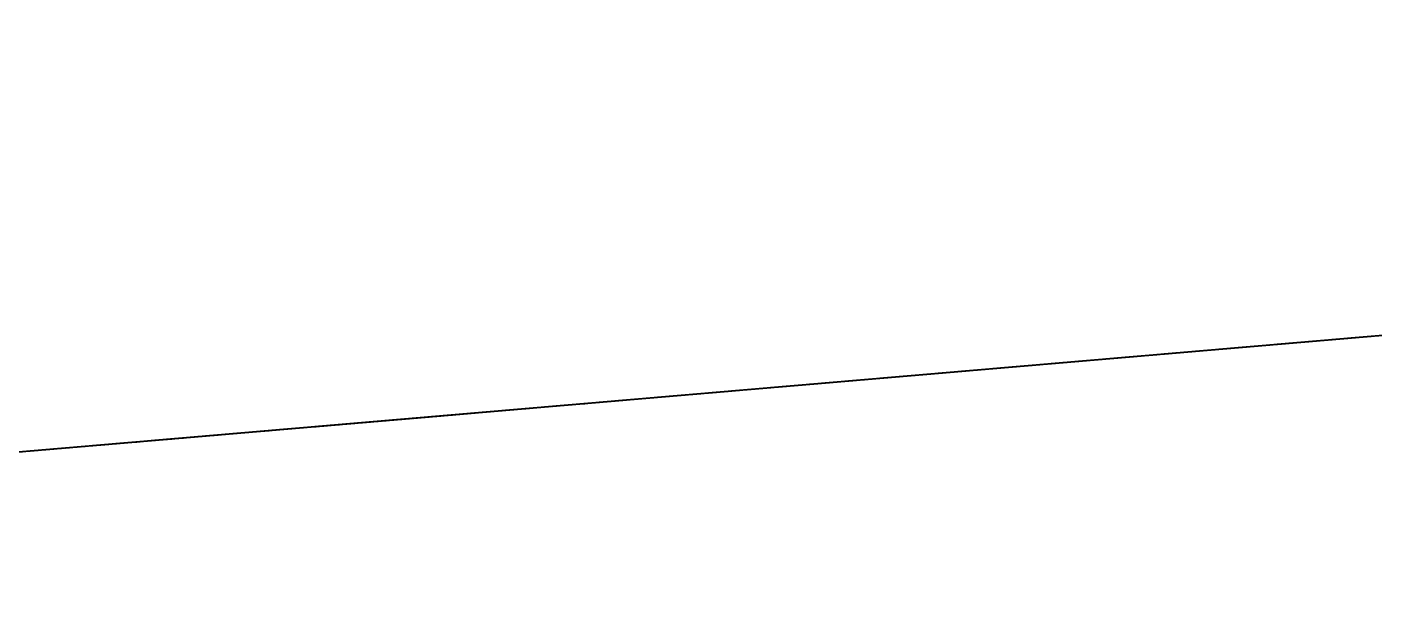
# Model space of a CAD drawing. Header units: millimetres. Extents: x 235072 to 246269, y 20126 to 21085.
# Drawn here: x 237184 to 238707, y 20126 to 20788 of the extents above; entities that cross this region are included whole.
import ezdxf

# ---------------------------------------------------------------- set-up
doc = ezdxf.new("R2010")
doc.units = ezdxf.units.MM
doc.header["$MEASUREMENT"] = 0
doc.linetypes.add('CENTER2', pattern=[1.125, 0.75, -0.125, 0.125, -0.125])
doc.linetypes.add('HIDDEN2', pattern=[0.1875, 0.125, -0.0625])
doc.layers.add('Section 2-0', color=7, linetype='Continuous', true_color=0xe7f0ff)
doc.layers.add('Section 2-UCD756', color=7, linetype='Continuous', true_color=0xe7f0ff)
for name, color, linetype in [('Section 2-150-SL-B4-249', 85, 'Continuous'), ('Section 2-300-CEN-D3-231', 70, 'Continuous'), ('Section 2-300-FA-D4-234', 50, 'Continuous'), ('Section 2-50-PES-D1-243', 4, 'Continuous'), ('Section 2-A-FLOR', 192, 'Continuous'), ('Section 2-CENTER', 1, 'CENTER2'), ('Section 2-HIDDEN', 7, 'HIDDEN2'), ('Section 2-MONO BEAM', 6, 'Continuous'), ('Section 2-RE', 5, 'Continuous'), ('Section 2-S-BEAM', 12, 'Continuous'), ('Section 2-S-COLS', 52, 'Continuous')]:
    doc.layers.add(name, color=color, linetype=linetype)

# ---------------------------------------------------------------- blocks, each defined once
blk = doc.blocks.new('*U33')
at = {"layer": 'Section 2-S-BEAM', "color": 0, "linetype": 'ByBlock', "lineweight": -2}
for p, q in [((236637.4, 20260.5, 24789), (240300.5, 20574.2, 24789)), ((237930.5, 20371.2, 24986.4), (239175.2, 20477.8, 24986.4)), ((237994.3, 20376.7, 24798.6), (239111.4, 20472.4, 24798.6)), ((237994.3, 20376.7, 24996), (239111.4, 20472.4, 24996)), ((236744.5, 20269.7, 24798.6), (237861.7, 20365.4, 24798.6)), ((236837.9, 20277.7, 24986.4), (237925.5, 20370.8, 24986.4)), ((236879, 20281.2, 24996), (237861.7, 20365.4, 24996))]:
    blk.add_line(p, q, dxfattribs=at)
blk = doc.blocks.new('*U34')
at = {"layer": 'Section 2-A-FLOR', "color": 0, "linetype": 'ByBlock', "lineweight": -2}
for p, q in [((240177.1, 20563.6, 21920.5), (235071.9, 20126.5, 21920.5)), ((235968, 20203.2, 21700), (240177.1, 20563.6, 21700)), ((235071.9, 20126.5, 21994.1), (237973.6, 20374.9, 21994.1))]:
    blk.add_line(p, q, dxfattribs=at)
blk = doc.blocks.new('*U35')
at = {"layer": 'Section 2-MONO BEAM', "color": 0, "linetype": 'ByBlock', "lineweight": -2}
for p, q in [((237668.5, 20348.8, 24634.3), (237973.7, 20374.9, 24634.3)), ((237668.5, 20348.8, 24624.7), (237973.7, 20374.9, 24624.7)), ((236691.1, 20265.1, 24634.3), (237345.8, 20321.2, 24634.3)), ((236691.1, 20265.1, 24624.7), (237345.8, 20321.2, 24624.7))]:
    blk.add_line(p, q, dxfattribs=at)
blk = doc.blocks.new('*U37')
at = {"layer": 'Section 2-A-FLOR', "color": 0, "linetype": 'ByBlock', "lineweight": -2}
for p, q in [((242793.1, 20787.6, 21625), (235968, 20203.2, 21625)), ((242793.1, 20787.6, 21700), (235968, 20203.2, 21700))]:
    blk.add_line(p, q, dxfattribs=at)
blk = doc.blocks.new('*U48')
at = {"layer": 'Section 2-UCD756', "color": 0, "linetype": 'ByBlock', "lineweight": -2}
for p, q in [((241054.6, 20638.7, 27176.2), (237075.2, 20298, 27176.2)), ((240229.3, 20568.1, 26148), (237616.4, 20344.3, 26148)), ((240229.3, 20568.1, 26118), (237616.4, 20344.3, 26118)), ((240229.3, 20568.1, 26108), (237616.4, 20344.3, 26108)), ((240229.3, 20568.1, 26721.6), (237708.3, 20352.2, 26721.6)), ((240229.3, 20568.1, 26745.9), (237768, 20357.3, 26745.9)), ((240229.3, 20568.1, 26103), (238668.8, 20434.5, 26103)), ((237075.2, 20298, 27283), (240069.2, 20554.4, 27283)), ((240066.4, 20554.1, 27280.2), (237075.2, 20298, 27280.2)), ((239983, 20547, 27196.4), (237075.2, 20298, 27196.4)), ((239981.6, 20546.9, 27195), (237075.2, 20298, 27195)), ((237916.5, 20370, 26103), (238648.8, 20432.7, 26103)), ((238648.8, 20432.7, 25383), (237916.5, 20370, 25383)), ((238668.8, 20434.5, 26103), (238648.8, 20432.7, 26103)), ((238648.8, 20432.7, 25383), (238668.8, 20434.5, 25383)), ((238648.8, 20432.7, 25383), (238648.8, 20432.7, 26103)), ((238668.8, 20434.5, 26103), (238668.8, 20434.5, 25383)), ((238668.8, 20434.5, 25383), (238668.8, 20434.5, 26103)), ((238668.8, 20434.5, 25383), (238668.8, 20434.5, 26103)), ((238668.8, 20434.5, 26103), (238668.8, 20434.5, 25383)), ((238668.8, 20434.5, 26103), (238668.8, 20434.5, 26103)), ((238668.8, 20434.5, 25383), (238668.8, 20434.5, 25383)), ((238668.8, 20434.5, 26053), (238668.8, 20434.5, 25383)), ((238668.8, 20434.5, 26053), (238668.8, 20434.5, 26103)), ((238668.8, 20434.5, 26103), (238668.8, 20434.5, 25383)), ((238146.8, 20389.8, 27114.7), (237364.6, 20322.8, 27114.7)), ((238140.8, 20389.2, 27104.1), (237370.6, 20323.3, 27104.1)), ((238140.4, 20389.2, 25370), (237941.1, 20372.2, 25370)), ((237941.1, 20372.2, 25355), (238140.4, 20389.2, 25355)), ((238065.6, 20382.8, 27072.5), (238065.6, 20382.8, 27072.2)), ((238090.5, 20384.9, 27073.6), (238079.5, 20384, 27073.6)), ((238093.5, 20385.2, 27072.5), (238093.5, 20385.2, 27072.2)), ((238124.5, 20387.8, 25370), (238124.5, 20387.8, 25383)), ((238140.4, 20389.2, 25370), (238160.3, 20390.9, 25370)), ((238160.3, 20390.9, 25355), (238140.4, 20389.2, 25355)), ((238140.4, 20389.2, 25355), (238140.4, 20389.2, 25370)), ((238140.8, 20389.2, 26969.7), (238140.8, 20389.2, 27104.1)), ((238151.8, 20390.2, 26969.7), (238151.8, 20390.2, 27110.1)), ((238160.3, 20390.9, 25355), (238160.3, 20390.9, 25370)), ((237896.6, 20368.3, 26103), (237616.4, 20344.3, 26103)), ((237896, 20368.3, 25433), (237896, 20368.3, 26103)), ((237896, 20368.3, 26103), (237896, 20368.3, 25433)), ((237896, 20368.3, 25433), (237896, 20368.3, 25433)), ((237896, 20368.3, 25433), (237896, 20368.3, 26103)), ((237896.6, 20368.3, 25433), (237896, 20368.3, 25433)), ((237896, 20368.3, 26103), (237896, 20368.3, 25433)), ((237896, 20368.3, 25433), (237896.6, 20368.3, 25433)), ((237896.3, 20368.3, 25383), (237896.6, 20368.3, 25383)), ((237896.3, 20368.3, 25383), (237896.3, 20368.3, 25383)), ((237896.3, 20368.3, 25433), (237896.3, 20368.3, 25383)), ((237896.3, 20368.3, 25433), (237896.3, 20368.3, 25383)), ((237916.5, 20370, 26103), (237896.6, 20368.3, 26103)), ((237896.6, 20368.3, 25383), (237916.5, 20370, 25383)), ((237896.6, 20368.3, 26053), (237896.6, 20368.3, 25383)), ((237896.6, 20368.3, 26103), (237896.6, 20368.3, 26053)), ((237916.5, 20370, 26103), (237916.5, 20370, 25383)), ((237921.2, 20370.4, 25370), (237941.1, 20372.2, 25370)), ((237941.1, 20372.2, 25355), (237921.2, 20370.4, 25355)), ((237921.2, 20370.4, 25355), (237921.2, 20370.4, 25370)), ((237941.1, 20372.2, 25355), (237941.1, 20372.2, 25370)), ((237957.1, 20373.5, 25370), (237957.1, 20373.5, 25383)), ((237706.2, 20352, 27072.9), (237706.2, 20352, 27025.5)), ((237711.2, 20352.5, 27020.5), (237810.8, 20361, 27020.5)), ((237810.8, 20361, 27077.9), (237711.2, 20352.5, 27077.9)), ((237714.2, 20352.7, 27031.5), (237807.8, 20360.7, 27031.5)), ((237807.8, 20360.7, 27071.9), (237714.2, 20352.7, 27071.9)), ((237807.8, 20360.7, 27031.5), (237714.2, 20352.7, 27031.5)), ((237714.2, 20352.7, 27071.9), (237807.8, 20360.7, 27071.9)), ((237714.2, 20352.7, 27071.9), (237714.2, 20352.7, 27031.5)), ((237714.2, 20352.7, 27031.5), (237714.2, 20352.7, 27071.9)), ((237722.5, 20353.4, 26093), (237721.4, 20353.3, 26093)), ((237722.5, 20353.4, 26103), (237722.5, 20353.4, 26093)), ((237807.8, 20360.7, 27031.5), (237807.8, 20360.7, 27071.9)), ((237807.8, 20360.7, 27071.9), (237807.8, 20360.7, 27031.5)), ((237815.8, 20361.4, 27025.5), (237815.8, 20361.4, 27072.9)), ((237359.7, 20322.4, 26841.2), (237511.6, 20335.4, 26841.2)), ((237370.6, 20323.3, 26852.2), (237522.4, 20336.3, 26852.2)), ((237370.6, 20323.3, 26852.6), (237522.8, 20336.3, 26852.6)), ((237443.9, 20329.6, 26745.9), (237075.2, 20298, 26745.9)), ((237432.3, 20328.6, 26721.6), (237075.2, 20298, 26721.6)), ((237398.1, 20325.7, 26148), (237075.2, 20298, 26148)), ((237398.1, 20325.7, 26118), (237075.2, 20298, 26118)), ((237398.1, 20325.7, 26108), (237075.2, 20298, 26108)), ((237398.1, 20325.7, 26103), (237075.2, 20298, 26103)), ((237359.7, 20322.4, 27110.1), (237359.7, 20322.4, 26841.2)), ((237370.6, 20323.3, 26852.4), (237370.6, 20323.3, 26852.2)), ((237370.6, 20323.3, 27104.1), (237370.6, 20323.3, 26852.6)), ((237370.6, 20323.3, 26852.6), (237370.6, 20323.3, 26852.4)), ((237427.9, 20328.2, 27072.5), (237427.9, 20328.2, 27072.2)), ((237427.9, 20328.2, 26885.3), (237427.9, 20328.2, 26885)), ((237452.8, 20330.3, 27073.6), (237441.8, 20329.4, 27073.6)), ((237452.8, 20330.3, 26886.4), (237441.8, 20329.4, 26886.4)), ((237455.8, 20330.6, 27072.5), (237455.8, 20330.6, 27072.2)), ((237455.8, 20330.6, 26885.3), (237455.8, 20330.6, 26885)), ((237293.1, 20316.7, 26103), (237293.1, 20316.7, 26093))]:
    blk.add_line(p, q, dxfattribs=at)
at = {"layer": 'Section 2-UCD756', "color": 0, "linetype": 'ByBlock', "lineweight": -2, "extrusion": (0.085306, -0.996355, 7.66554e-17)}
for centre, start, end in [((238580.9, 27025.5), 180, 270), ((238580.9, 27072.9), 90, 180), ((238680.9, 27072.9), 0, 90), ((238680.9, 27025.5), 270, 0)]:
    blk.add_arc(centre, 5, start, end, dxfattribs=at)
at = {"layer": 'Section 2-UCD756', "color": 0, "linetype": 'ByBlock', "lineweight": -2, "extrusion": (0.085306, -0.996355, 5.83255e-17)}
for centre in [(238079.5, 20384, 27072.5), (237441.8, 20329.4, 27072.5), (237441.8, 20329.4, 26885.3)]:
    blk.add_ellipse(centre, major_axis=(13.9, 1.2), ratio=0.927184, dxfattribs=at)
at = {"layer": 'Section 2-UCD756', "color": 0, "linetype": 'ByBlock', "lineweight": -2, "extrusion": (0.085306, -0.996355, 5.7231e-17)}
for centre in [(238079.5, 20384, 27072.5), (237441.8, 20329.4, 27072.5), (237441.8, 20329.4, 26885.3)]:
    blk.add_ellipse(centre, major_axis=(13.9, 1.2), ratio=0.927184, dxfattribs=at)
at = {"layer": 'Section 2-UCD756', "color": 0, "linetype": 'ByBlock', "lineweight": -2, "extrusion": (0.085306, -0.996355, 6.93607e-17)}
blk.add_ellipse((238079.5, 20384, 27072.1), major_axis=(13.9, 1.2, 0), ratio=0.927184, start_param=3.365631, end_param=3.366289, dxfattribs=at)
at = {"layer": 'Section 2-UCD756', "color": 0, "linetype": 'ByBlock', "lineweight": -2, "extrusion": (0.085306, -0.996355, -1.02157e-17)}
blk.add_ellipse((238079.5, 20384, 27073.6), major_axis=(11, 0.9), ratio=0.927184, dxfattribs=at)
at = {"layer": 'Section 2-UCD756', "color": 0, "linetype": 'ByBlock', "lineweight": -2, "extrusion": (0.085306, -0.996355, 3.62836e-17)}
blk.add_ellipse((238079.5, 20384, 27073.6), major_axis=(11, 0.9), ratio=0.927184, dxfattribs=at)
at = {"layer": 'Section 2-UCD756', "color": 0, "linetype": 'ByBlock', "lineweight": -2, "extrusion": (0.085306, -0.996355, 9.71132e-17)}
blk.add_ellipse((238079.5, 20384, 27072.1), major_axis=(13.9, 1.2, 0), ratio=0.927184, start_param=0.224696, end_param=0.225355, dxfattribs=at)
at = {"layer": 'Section 2-UCD756', "color": 0, "linetype": 'ByBlock', "lineweight": -2, "extrusion": (0.085306, -0.996355, 2.92012e-17)}
blk.add_ellipse((237441.8, 20329.4, 27072.1), major_axis=(13.9, 1.2, 0), ratio=0.927184, start_param=3.36563, end_param=3.366289, dxfattribs=at)
at = {"layer": 'Section 2-UCD756', "color": 0, "linetype": 'ByBlock', "lineweight": -2, "extrusion": (0.085306, -0.996355, 8.69504e-18)}
blk.add_ellipse((237441.8, 20329.4, 26884.9), major_axis=(13.9, 1.2, 0), ratio=0.927184, start_param=3.36563, end_param=3.366289, dxfattribs=at)
at = {"layer": 'Section 2-UCD756', "color": 0, "linetype": 'ByBlock', "lineweight": -2, "extrusion": (0.085306, -0.996355, 1.638e-16)}
blk.add_ellipse((237441.8, 20329.4, 27073.6), major_axis=(11, 0.9), ratio=0.927184, dxfattribs=at)
at = {"layer": 'Section 2-UCD756', "color": 0, "linetype": 'ByBlock', "lineweight": -2, "extrusion": (0.085306, -0.996355, 1.40182e-16)}
blk.add_ellipse((237441.8, 20329.4, 27073.6), major_axis=(11, 0.9), ratio=0.927184, dxfattribs=at)
at = {"layer": 'Section 2-UCD756', "color": 0, "linetype": 'ByBlock', "lineweight": -2, "extrusion": (0.085306, -0.996355, 1.63336e-16)}
blk.add_ellipse((237441.8, 20329.4, 26886.4), major_axis=(11, 0.9), ratio=0.927184, dxfattribs=at)
at = {"layer": 'Section 2-UCD756', "color": 0, "linetype": 'ByBlock', "lineweight": -2, "extrusion": (0.085306, -0.996355, 6.15296e-17)}
blk.add_ellipse((237441.8, 20329.4, 26886.4), major_axis=(11, 0.9), ratio=0.927184, dxfattribs=at)
at = {"layer": 'Section 2-UCD756', "color": 0, "linetype": 'ByBlock', "lineweight": -2, "extrusion": (0.085306, -0.996355, -4.73141e-19)}
blk.add_ellipse((237441.8, 20329.4, 27072.1), major_axis=(13.9, 1.2, 0), ratio=0.927184, start_param=0.224696, end_param=0.225354, dxfattribs=at)
at = {"layer": 'Section 2-UCD756', "color": 0, "linetype": 'ByBlock', "lineweight": -2, "extrusion": (0.085306, -0.996355, 6.74986e-17)}
blk.add_ellipse((237441.8, 20329.4, 26884.9), major_axis=(13.9, 1.2, 0), ratio=0.927184, start_param=0.224696, end_param=0.225355, dxfattribs=at)
at = {"layer": 'Section 2-UCD756', "color": 0, "linetype": 'ByBlock', "lineweight": -2}
for points, knots in [([(238151.8, 20390.2, 27110.1), (238151.8, 20390.2, 27110.7), (238151.6, 20390.2, 27111.3), (238151.1, 20390.1, 27112.4), (238150.8, 20390.1, 27112.9), (238149.9, 20390, 27113.8), (238149.4, 20390, 27114.1), (238148.1, 20389.9, 27114.6), (238147.4, 20389.8, 27114.7), (238146.8, 20389.8, 27114.7)], [-0.9729723, -0.9729723, -0.9729723, -0.9729723, -0.679764, -0.679764, -0.4165363, -0.4165363, -0.1996251, -0.1996251, 0, 0, 0, 0]), ([(237364.6, 20322.8, 27114.7), (237364, 20322.7, 27114.7), (237363.3, 20322.7, 27114.6), (237362.1, 20322.6, 27114.1), (237361.6, 20322.5, 27113.8), (237360.6, 20322.5, 27112.9), (237360.3, 20322.4, 27112.4), (237359.8, 20322.4, 27111.3), (237359.7, 20322.4, 27110.7), (237359.7, 20322.4, 27110.1)], [-0.7091267, -0.7091267, -0.7091267, -0.7091267, -0.5407511, -0.5407511, -0.3767952, -0.3767952, -0.1993613, -0.1993613, 0, 0, 0, 0]), ([(237441.8, 20329.4, 26886.4), (237441.8, 20329.4, 26886.4), (237441.8, 20329.4, 26886.4), (237441.8, 20329.4, 26886.4), (237441.8, 20329.4, 26886.4), (237441.8, 20329.4, 26886.4), (237441.8, 20329.4, 26886.4), (237441.8, 20329.4, 26886.4), (237441.8, 20329.4, 26886.4), (237441.8, 20329.4, 26886.4)], [0, 0, 0, 0, 0.333333, 0.333333, 0.333333, 0.666667, 0.666667, 0.666667, 1, 1, 1, 1])]:
    blk.add_open_spline(points, degree=3, knots=knots, dxfattribs=at)
blk = doc.blocks.new('*U72')
at = {"layer": 'Section 2-150-SL-B4-249', "color": 0, "linetype": 'ByBlock', "lineweight": -2}
for p, q in [((241929.1, 20713.6, 24346.9), (237026.4, 20293.8, 24346.9)), ((241631.1, 20688.1, 24178.6), (237026.4, 20293.8, 24178.6))]:
    blk.add_line(p, q, dxfattribs=at)
at = {"layer": 'Section 2-HIDDEN'}
blk.add_line((236933.5, 20285.9, 24262.7), (242456, 20758.7, 24262.7), dxfattribs=at)
blk = doc.blocks.new('*U75')
at = {"layer": 'Section 2-RE', "color": 0, "linetype": 'ByBlock', "lineweight": -2}
for p, q in [((236932.6, 20285.8, 24265.9), (241924.1, 20713.2, 24265.9)), ((236932.6, 20285.8, 24205.6), (241924.1, 20713.2, 24205.6))]:
    blk.add_line(p, q, dxfattribs=at)
blk = doc.blocks.new('*U78')
at = {"layer": 'Section 2-50-PES-D1-243', "color": 0, "linetype": 'ByBlock', "lineweight": -2}
for p, q in [((237164.3, 20305.6, 25001.6), (237041.7, 20295.1, 25001.6)), ((237164.3, 20305.6, 25051.6), (237122.1, 20302, 25051.6)), ((237204.1, 20309.1, 24996.6), (237164.3, 20305.6, 24996.6)), ((237204.1, 20309.1, 25056.6), (237164.3, 20305.6, 25056.6)), ((237164.3, 20305.6, 25056.6), (237164.3, 20305.6, 24996.6)), ((237041.7, 20295.1, 24996.6), (237001.9, 20291.7, 24996.6)), ((237041.7, 20295.1, 25056.6), (237001.9, 20291.7, 25056.6)), ((237070.5, 20297.6, 25051.6), (237041.7, 20295.1, 25051.6)), ((237041.7, 20295.1, 24996.6), (237041.7, 20295.1, 25056.6)), ((237109.6, 20301, 25117.7), (237051.9, 20296, 25102.1)), ((237110.4, 20301, 25114.8), (237052.7, 20296.1, 25099.2)), ((237063, 20297, 25060.6), (237052.7, 20296.1, 25099.2)), ((237103.5, 20300.4, 25124.1), (237054, 20296.2, 25110.8)), ((237057.5, 20296.5, 25100.5), (237056.7, 20296.4, 25103.4)), ((237063, 20297, 25060.6), (237120.7, 20301.9, 25076.1)), ((237070.5, 20297.6, 25051.6), (237067.8, 20297.4, 25061.9)), ((237070.5, 20297.6, 25051.6), (237103, 20300.4, 25026.6)), ((237103, 20300.4, 25026.6), (237122.1, 20302, 25051.6)), ((237105.6, 20300.6, 25113.5), (237104.8, 20300.5, 25116.4)), ((237120.7, 20301.9, 25076.1), (237110.4, 20301, 25114.8)), ((237122.1, 20302, 25051.6), (237115.9, 20301.5, 25074.8))]:
    blk.add_line(p, q, dxfattribs=at)
at = {"layer": 'Section 2-50-PES-D1-243', "color": 0, "linetype": 'ByBlock', "lineweight": -2, "extrusion": (-0.085306, 0.996355, -2.93356e-29)}
blk.add_arc((-237928.1, 25104.5), 9.24, 345, 42.6151, dxfattribs=at)
at = {"layer": 'Section 2-50-PES-D1-243', "color": 0, "linetype": 'ByBlock', "lineweight": -2, "extrusion": (-0.085306, 0.996355, 5.27558e-29)}
blk.add_arc((-237956.6, 25078.3), 48, 42.6151, 107.3849, dxfattribs=at)
at = {"layer": 'Section 2-50-PES-D1-243', "color": 0, "linetype": 'ByBlock', "lineweight": -2, "extrusion": (-0.085306, 0.996355, 1.35835e-30)}
blk.add_arc((-237968.2, 25115.3), 9.24, 107.3849, 165, dxfattribs=at)
at = {"layer": 'Section 2-CENTER'}
blk.add_line((237204.1, 20309.1, 25026.6), (237001.9, 20291.7, 25026.6), dxfattribs=at)
at = {"layer": 'Section 2-HIDDEN'}
for p, q in [((237204.1, 20309.1, 25004.1), (237001.9, 20291.7, 25004.1)), ((237204.1, 20309.1, 25049.1), (237001.9, 20291.7, 25049.1)), ((237070.5, 20297.6, 25051.6), (237103, 20300.4, 25026.6)), ((237103, 20300.4, 25026.6), (237122.1, 20302, 25051.6))]:
    blk.add_line(p, q, dxfattribs=at)
blk = doc.blocks.new('*U79')
at = {"layer": 'Section 2-50-PES-D1-243', "color": 0, "linetype": 'ByBlock', "lineweight": -2}
for p, q in [((237204.1, 20309.1, 25056.8), (242745.3, 20783.5, 25056.8)), ((237204.1, 20309.1, 24996.4), (242745.3, 20783.5, 24996.4)), ((237204.1, 20309.1, 24996.4), (237204.1, 20309.1, 25056.8))]:
    blk.add_line(p, q, dxfattribs=at)
at = {"layer": 'Section 2-CENTER'}
blk.add_line((242745.3, 20783.5, 25026.6), (237204.1, 20309.1, 25026.6), dxfattribs=at)
blk = doc.blocks.new('*U80')
at = {"layer": 'Section 2-HIDDEN'}
for p, q in [((237747.6, 20355.6, 24912), (237266.7, 20314.4, 24912)), ((237266.7, 20314.4, 24880.3), (237747.6, 20355.6, 24880.3)), ((237345.8, 20321.2, 24797.7), (237668.5, 20348.8, 24797.7)), ((237668.5, 20348.8, 24797.7), (237689.1, 20350.6, 24880.3)), ((237668.5, 20348.8, 24912), (237668.5, 20348.8, 24880.3)), ((237747.6, 20355.6, 24912), (237747.6, 20355.6, 24880.3)), ((237507.2, 20335, 24912), (237507.2, 20335, 24797.7)), ((237345.8, 20321.2, 24797.7), (237325.2, 20319.4, 24880.3)), ((237345.8, 20321.2, 24912), (237345.8, 20321.2, 24880.3)), ((237266.7, 20314.4, 24912), (237266.7, 20314.4, 24880.3))]:
    blk.add_line(p, q, dxfattribs=at)
blk = doc.blocks.new('*U81')
at = {"layer": 'Section 2-300-CEN-D3-231', "color": 0, "linetype": 'ByBlock', "lineweight": -2}
for p, q in [((237280.5, 20315.6, 25150), (237733.8, 20354.4, 25150)), ((237733.8, 20354.4, 25175), (237280.5, 20315.6, 25175)), ((237316.8, 20318.7, 25072), (237694.7, 20351.1, 25072)), ((237335.8, 20320.3, 25098), (237676, 20349.5, 25098)), ((237668.1, 20348.8, 25125), (237346.3, 20321.2, 25125)), ((237668.1, 20348.8, 25125), (237668.1, 20348.8, 25150)), ((237676, 20349.5, 25098), (237678.5, 20349.7, 25098)), ((237678.5, 20349.7, 25098), (237697.5, 20351.3, 25072)), ((237681.4, 20349.9, 24996), (237681.8, 20349.9, 24996.4)), ((237694.7, 20351.1, 25072), (237697.5, 20351.3, 25072)), ((237733.8, 20354.4, 25150), (237733.8, 20354.4, 25175)), ((237335.8, 20320.3, 25098), (237316.8, 20318.7, 25072)), ((237332.9, 20320.1, 24996), (237332.6, 20320, 24996.4)), ((237346.3, 20321.2, 25125), (237346.3, 20321.2, 25150)), ((237280.5, 20315.6, 25150), (237280.5, 20315.6, 25175))]:
    blk.add_line(p, q, dxfattribs=at)
at = {"layer": 'Section 2-300-CEN-D3-231', "color": 0, "linetype": 'ByBlock', "lineweight": -2, "extrusion": (-0.085306, 0.996355, -8.28682e-29)}
blk.add_arc((-238577.6, 25125), 40, 317.588, 360, dxfattribs=at)
at = {"layer": 'Section 2-300-CEN-D3-231', "color": 0, "linetype": 'ByBlock', "lineweight": -2, "extrusion": (-0.085306, 0.996355, -6.934e-29)}
blk.add_arc((-238537.6, 25045), 40, 137.588, 162.9048, dxfattribs=at)
at = {"layer": 'Section 2-300-CEN-D3-231', "color": 0, "linetype": 'ByBlock', "lineweight": -2, "extrusion": (-0.085306, 0.996355, -5.69936e-29)}
blk.add_arc((-238214.6, 25045), 40, 17.0952, 42.412, dxfattribs=at)
at = {"layer": 'Section 2-300-CEN-D3-231', "color": 0, "linetype": 'ByBlock', "lineweight": -2, "extrusion": (-0.085306, 0.996355, -3.75574e-29)}
blk.add_arc((-238174.6, 25125), 40, 180, 222.412, dxfattribs=at)
at = {"layer": 'Section 2-CENTER'}
for p, q in [((237507.2, 20335, 24996), (237507.2, 20335, 24996.4)), ((237507.2, 20335, 25056.8), (237507.2, 20335, 25175))]:
    blk.add_line(p, q, dxfattribs=at)
at = {"layer": 'Section 2-HIDDEN'}
for p, q in [((237733.8, 20354.4, 24940), (237280.5, 20315.6, 24940)), ((237280.5, 20315.6, 24915), (237733.8, 20354.4, 24915)), ((237316.8, 20318.7, 25018), (237694.7, 20351.1, 25018)), ((237673.4, 20349.2, 24985), (237340.9, 20320.8, 24985)), ((237668.1, 20348.8, 24965), (237346.3, 20321.2, 24965)), ((237668.1, 20348.8, 24940), (237668.1, 20348.8, 24965)), ((237673.4, 20349.2, 24985), (237681.4, 20349.9, 24996)), ((237681.8, 20349.9, 24996.4), (237697.5, 20351.3, 25018)), ((237694.7, 20351.1, 25018), (237697.5, 20351.3, 25018)), ((237733.8, 20354.4, 24915), (237733.8, 20354.4, 24940)), ((237507.2, 20335, 24915), (237507.2, 20335, 24996)), ((237507.2, 20335, 24996.4), (237507.2, 20335, 25056.8)), ((237652, 20347.4, 24915), (237652, 20347.4, 25175)), ((237332.6, 20320, 24996.4), (237316.8, 20318.7, 25018)), ((237340.9, 20320.8, 24985), (237332.9, 20320.1, 24996)), ((237346.3, 20321.2, 24940), (237346.3, 20321.2, 24965)), ((237362.3, 20322.6, 24915), (237362.3, 20322.6, 25175)), ((237280.5, 20315.6, 24915), (237280.5, 20315.6, 24940))]:
    blk.add_line(p, q, dxfattribs=at)
at = {"layer": 'Section 2-HIDDEN', "extrusion": (-0.085306, 0.996355, -7.67969e-33)}
blk.add_arc((-238577.6, 24965), 40, 0, 30, dxfattribs=at)
at = {"layer": 'Section 2-HIDDEN', "extrusion": (-0.085306, 0.996355, -1.49343e-29)}
blk.add_arc((-238537.6, 25045), 40, 162.9048, 222.412, dxfattribs=at)
at = {"layer": 'Section 2-HIDDEN', "extrusion": (-0.085306, 0.996355, -6.39549e-32)}
blk.add_arc((-238214.6, 25045), 40, 317.588, 17.0952, dxfattribs=at)
at = {"layer": 'Section 2-HIDDEN', "extrusion": (-0.085306, 0.996355, 7.55672e-30)}
blk.add_arc((-238174.6, 24965), 40, 150, 180, dxfattribs=at)
blk = doc.blocks.new('*U82')
at = {"layer": 'Section 2-HIDDEN'}
for p, q in [((237733.8, 20354.4, 24915), (237280.5, 20315.6, 24915)), ((237668.5, 20348.8, 24915), (237668.5, 20348.8, 24912)), ((237733.8, 20354.4, 24915), (237733.8, 20354.4, 24912)), ((237345.9, 20321.2, 24915), (237345.9, 20321.2, 24912)), ((237280.5, 20315.6, 24915), (237280.5, 20315.6, 24912))]:
    blk.add_line(p, q, dxfattribs=at)
blk = doc.blocks.new('*U83')
at = {"layer": 'Section 2-0', "color": 0, "linetype": 'ByBlock', "lineweight": -2}
for p, q in [((237285.5, 20316, 25197), (237728.9, 20354, 25197)), ((237285.5, 20316, 25182), (237728.9, 20354, 25182)), ((237322.8, 20319.2, 25178), (237691.5, 20350.8, 25178)), ((237685.5, 20350.3, 25553), (237328.8, 20319.7, 25553)), ((237337.8, 20320.5, 26274.4), (237676.6, 20349.5, 26274.4)), ((237337.8, 20320.5, 26262.4), (237676.6, 20349.5, 26262.4)), ((237671.6, 20349.1, 25263), (237342.8, 20320.9, 25263)), ((237721.4, 20353.3, 26083), (237616.4, 20344.3, 26083)), ((237616.4, 20344.3, 26093), (237721.4, 20353.3, 26093)), ((237668.5, 20348.8, 25263), (237668.5, 20348.8, 25197)), ((237685.5, 20350.3, 25553), (237671.6, 20349.1, 25263)), ((237676.6, 20349.5, 26274.4), (237676.6, 20349.5, 26262.4)), ((237685.5, 20350.3, 25553), (237685.5, 20350.3, 26083)), ((237691.5, 20350.8, 25182), (237691.5, 20350.8, 25178)), ((237721.4, 20353.3, 26083), (237721.4, 20353.3, 26093)), ((237728.9, 20354, 25197), (237728.9, 20354, 25182)), ((237398.1, 20325.7, 26247.4), (237616.4, 20344.3, 26247.4)), ((237398.1, 20325.7, 26247.4), (237507.2, 20335, 26247.4)), ((237507.2, 20335, 26247.4), (237616.4, 20344.3, 26247.4)), ((237616.4, 20344.3, 26262.4), (237616.4, 20344.3, 26247.4)), ((237616.4, 20344.3, 25983.2), (237616.4, 20344.3, 25823.6)), ((237616.4, 20344.3, 25983.2), (237616.4, 20344.3, 26247.4)), ((237640.7, 20346.4, 26277.4), (237640.7, 20346.4, 26274.4)), ((237398.1, 20325.7, 26083), (237293.1, 20316.7, 26083)), ((237293.1, 20316.7, 26093), (237398.1, 20325.7, 26093)), ((237322.8, 20319.2, 25182), (237322.8, 20319.2, 25178)), ((237328.8, 20319.7, 25553), (237342.8, 20320.9, 25263)), ((237328.8, 20319.7, 25553), (237328.8, 20319.7, 26083)), ((237337.8, 20320.5, 26274.4), (237337.8, 20320.5, 26262.4)), ((237345.8, 20321.2, 25263), (237345.8, 20321.2, 25197)), ((237373.7, 20323.6, 26277.4), (237373.7, 20323.6, 26274.4)), ((237398.1, 20325.7, 26262.4), (237398.1, 20325.7, 26247.4)), ((237398.1, 20325.7, 25983.2), (237398.1, 20325.7, 25823.6)), ((237398.1, 20325.7, 26247.4), (237398.1, 20325.7, 25983.2)), ((237285.5, 20316, 25197), (237285.5, 20316, 25182)), ((237293.1, 20316.7, 26083), (237293.1, 20316.7, 26093))]:
    blk.add_line(p, q, dxfattribs=at)
at = {"layer": 'Section 2-0', "color": 0, "linetype": 'ByBlock', "lineweight": -2, "extrusion": (0.085306, -0.996355, 6.16298e-33)}
for start_param, end_param in [(1.570796, 3.141593), (-3.141593, -1.570796)]:
    blk.add_ellipse((237507.2, 20335, 25823.6), major_axis=(0, 0, 126.5), ratio=0.866025, start_param=start_param, end_param=end_param, dxfattribs=at)
at = {"layer": 'Section 2-0', "color": 0, "linetype": 'ByBlock', "lineweight": -2, "extrusion": (-0.085306, 0.996355, -2.66686e-18)}
blk.add_ellipse((237507.2, 20335, 25983.2), major_axis=(-109.2, -9.3), ratio=0.866025, start_param=4.712389, end_param=6.283185, dxfattribs=at)
at = {"layer": 'Section 2-0', "color": 0, "linetype": 'ByBlock', "lineweight": -2, "extrusion": (-0.085306, 0.996355, 7.86607e-18)}
blk.add_ellipse((237507.2, 20335, 25983.2), major_axis=(-109.2, -9.3), ratio=0.866025, start_param=3.141593, end_param=4.712389, dxfattribs=at)
blk = doc.blocks.new('*U84')
at = {"layer": 'Section 2-300-FA-D4-234', "color": 0, "linetype": 'ByBlock', "lineweight": -2}
for p, q in [((237339.9, 20320.7, 26482.4), (237673.6, 20349.3, 26482.4)), ((237673.6, 20349.3, 26485.4), (237339.9, 20320.7, 26485.4)), ((237673.6, 20349.3, 26482.4), (237673.6, 20349.3, 26485.4)), ((237339.9, 20320.7, 26482.4), (237339.9, 20320.7, 26485.4))]:
    blk.add_line(p, q, dxfattribs=at)
at = {"layer": 'Section 2-HIDDEN'}
for p, q in [((237615.9, 20344.3, 26482.4), (237615.9, 20344.3, 26485.4)), ((237397.6, 20325.6, 26482.4), (237397.6, 20325.6, 26485.4))]:
    blk.add_line(p, q, dxfattribs=at)
blk = doc.blocks.new('*U85')
at = {"layer": 'Section 2-300-FA-D4-234', "color": 0, "linetype": 'ByBlock', "lineweight": -2}
for p, q in [((237673.6, 20349.3, 26296.4), (237339.9, 20320.7, 26296.4)), ((237339.9, 20320.7, 26277.4), (237673.6, 20349.3, 26277.4)), ((237339.9, 20320.7, 26463.4), (237673.6, 20349.3, 26463.4)), ((237673.6, 20349.3, 26482.4), (237339.9, 20320.7, 26482.4)), ((237673.6, 20349.3, 26296.4), (237673.6, 20349.3, 26277.4)), ((237673.6, 20349.3, 26482.4), (237673.6, 20349.3, 26463.4)), ((237639.6, 20346.3, 26358.1), (237373.9, 20323.6, 26358.1)), ((237639.6, 20346.3, 26401.6), (237373.9, 20323.6, 26401.6)), ((237624.3, 20345, 26337.1), (237389.2, 20324.9, 26337.1)), ((237393.3, 20325.3, 26428.2), (237620.2, 20344.7, 26428.2)), ((237397.6, 20325.6, 26315.4), (237615.8, 20344.3, 26315.4)), ((237397.6, 20325.6, 26444.4), (237615.8, 20344.3, 26444.4)), ((237615.8, 20344.3, 26315.4), (237615.8, 20344.3, 26296.4)), ((237615.8, 20344.3, 26463.4), (237615.8, 20344.3, 26444.4)), ((237620.2, 20344.7, 26428.2), (237639.6, 20346.3, 26401.6)), ((237624.3, 20345, 26337.1), (237639.6, 20346.3, 26358.1)), ((237339.9, 20320.7, 26296.4), (237339.9, 20320.7, 26277.4)), ((237339.9, 20320.7, 26482.4), (237339.9, 20320.7, 26463.4)), ((237393.3, 20325.3, 26428.2), (237373.9, 20323.6, 26401.6)), ((237389.2, 20324.9, 26337.1), (237373.9, 20323.6, 26358.1)), ((237397.6, 20325.6, 26315.4), (237397.6, 20325.6, 26296.4)), ((237397.6, 20325.6, 26463.4), (237397.6, 20325.6, 26444.4))]:
    blk.add_line(p, q, dxfattribs=at)
at = {"layer": 'Section 2-300-FA-D4-234', "color": 0, "linetype": 'ByBlock', "lineweight": -2, "extrusion": (-0.085306, 0.996355, -2.65842e-31)}
blk.add_arc((-238517.4, 26315.4), 32.2, 0, 42.412, dxfattribs=at)
at = {"layer": 'Section 2-300-FA-D4-234', "color": 0, "linetype": 'ByBlock', "lineweight": -2, "extrusion": (-0.085306, 0.996355, -6.19459e-30)}
blk.add_arc((-238517.4, 26444.4), 32.2, 330, 0, dxfattribs=at)
at = {"layer": 'Section 2-300-FA-D4-234', "color": 0, "linetype": 'ByBlock', "lineweight": -2, "extrusion": (-0.085306, 0.996355, 1.1026e-30)}
for centre, start, end in [((-238485.2, 26379.9), 137.588, 222.412), ((-238266.2, 26379.9), 317.588, 42.412)]:
    blk.add_arc(centre, 32.3, start, end, dxfattribs=at)
at = {"layer": 'Section 2-300-FA-D4-234', "color": 0, "linetype": 'ByBlock', "lineweight": -2, "extrusion": (-0.085306, 0.996355, -1.60749e-30)}
blk.add_arc((-238233.9, 26315.4), 32.2, 137.588, 180, dxfattribs=at)
at = {"layer": 'Section 2-300-FA-D4-234', "color": 0, "linetype": 'ByBlock', "lineweight": -2, "extrusion": (-0.085306, 0.996355, 3.56413e-30)}
blk.add_arc((-238233.9, 26444.4), 32.2, 180, 210, dxfattribs=at)
at = {"layer": 'Section 2-CENTER'}
blk.add_line((237506.7, 20335, 26482.4), (237506.7, 20335, 26277.4), dxfattribs=at)
at = {"layer": 'Section 2-HIDDEN'}
for p, q in [((237604.9, 20343.4, 26482.4), (237604.9, 20343.4, 26277.4)), ((237408.6, 20326.6, 26482.4), (237408.6, 20326.6, 26277.4))]:
    blk.add_line(p, q, dxfattribs=at)
blk = doc.blocks.new('*U86')
at = {"layer": 'Section 2-300-FA-D4-234', "color": 0, "linetype": 'ByBlock', "lineweight": -2}
for p, q in [((237492.5, 20333.7, 26485.4), (237673.6, 20349.3, 26485.4)), ((237673.6, 20349.3, 26504.4), (237492.5, 20333.7, 26504.4)), ((237673.6, 20349.3, 26485.4), (237673.6, 20349.3, 26504.4)), ((237339.9, 20320.7, 26485.4), (237492.5, 20333.7, 26485.4)), ((237492.5, 20333.7, 26504.4), (237339.9, 20320.7, 26504.4)), ((237497.4, 20334.2, 26555.4), (237397.6, 20325.6, 26555.4)), ((237615.9, 20344.3, 26555.4), (237497.4, 20334.2, 26555.4)), ((237615.9, 20344.3, 26555.4), (237626.8, 20345.2, 26504.4)), ((237339.9, 20320.7, 26485.4), (237339.9, 20320.7, 26504.4)), ((237397.6, 20325.6, 26555.4), (237386.7, 20324.7, 26504.4))]:
    blk.add_line(p, q, dxfattribs=at)
at = {"layer": 'Section 2-CENTER'}
blk.add_line((237506.7, 20335, 26485.4), (237506.7, 20335, 26555.4), dxfattribs=at)
at = {"layer": 'Section 2-HIDDEN'}
for p, q in [((237615.9, 20344.3, 26485.4), (237615.9, 20344.3, 26504.4)), ((237397.6, 20325.6, 26485.4), (237397.6, 20325.6, 26504.4))]:
    blk.add_line(p, q, dxfattribs=at)
blk = doc.blocks.new('*U89')
at = {"layer": 'Section 2-300-CEN-D3-231', "color": 0, "linetype": 'ByBlock', "lineweight": -2}
for p, q in [((237668.5, 20348.8, 24502.4), (237668.5, 20348.8, 24789)), ((237345.8, 20321.2, 24789), (237345.8, 20321.2, 24346.9))]:
    blk.add_line(p, q, dxfattribs=at)
at = {"layer": 'Section 2-CENTER'}
blk.add_line((237507.2, 20335, 24789), (237507.2, 20335, 24502.4), dxfattribs=at)
at = {"layer": 'Section 2-HIDDEN'}
for p, q in [((237668.5, 20348.8, 24797.7), (237507.2, 20335, 24797.7)), ((237668.5, 20348.8, 24340.5), (237668.5, 20348.8, 24502.4)), ((237668.5, 20348.8, 24789), (237668.5, 20348.8, 24797.7)), ((237507.2, 20335, 24797.7), (237345.8, 20321.2, 24797.7)), ((237507.2, 20335, 24797.7), (237507.2, 20335, 24789)), ((237507.2, 20335, 24502.4), (237507.2, 20335, 24340.5)), ((237345.8, 20321.2, 24797.7), (237345.8, 20321.2, 24789)), ((237345.8, 20321.2, 24346.9), (237345.8, 20321.2, 24340.5))]:
    blk.add_line(p, q, dxfattribs=at)
blk = doc.blocks.new('*U90')
at = {"layer": 'Section 2-300-FA-D4-234', "color": 0, "linetype": 'ByBlock', "lineweight": -2}
blk.add_line((237810.4, 20361, 26750.6), (237810.4, 20361, 26969.7), dxfattribs=at)
at = {"layer": 'Section 2-300-FA-D4-234', "color": 0, "linetype": 'ByBlock', "lineweight": -2, "extrusion": (-0.085306, 0.996355, 6.05329e-31)}
blk.add_arc((-238680.5, 26555.4), 414.3, 0, 90, dxfattribs=at)
at = {"layer": 'Section 2-300-FA-D4-234', "color": 0, "linetype": 'ByBlock', "lineweight": -2, "extrusion": (0.085306, -0.996355, 0)}
blk.add_arc((238680.5, 26555.4), 195.3, 90, 180, dxfattribs=at)
at = {"layer": 'Section 2-CENTER'}
for p in [(237810.4, 20361, 26860.2), (237506.7, 20335, 26555.4)]:
    blk.add_line(p, (237506.7, 20335, 26860.2), dxfattribs=at)
blk = doc.blocks.new('*U91')
at = {"layer": 'Section 2-300-FA-D4-234', "color": 0, "linetype": 'ByBlock', "lineweight": -2}
for p, q in [((240161.3, 20562.2, 26750.6), (237810.4, 20361, 26750.6)), ((240161.3, 20562.2, 26969.7), (237810.4, 20361, 26969.7)), ((237810.4, 20361, 26750.6), (237810.4, 20361, 26969.7))]:
    blk.add_line(p, q, dxfattribs=at)
at = {"layer": 'Section 2-CENTER'}
blk.add_line((237810.4, 20361, 26860.2), (240161.3, 20562.2, 26860.2), dxfattribs=at)
blk = doc.blocks.new('*U92')
at = {"layer": 'Section 2-S-BEAM', "color": 0, "linetype": 'ByBlock', "lineweight": -2}
for p, q in [((237861.7, 20365.4, 24996), (237861.8, 20365.4, 24996)), ((237861.7, 20365.4, 24794.4), (237861.8, 20365.4, 24794.4)), ((237861.7, 20365.4, 24801.4), (237861.8, 20365.4, 24801.4)), ((237861.7, 20365.4, 24989), (237861.8, 20365.4, 24989)), ((237994.3, 20376.7, 24996), (237861.8, 20365.4, 24996)), ((237861.8, 20365.4, 24794.4), (237994.3, 20376.7, 24794.4)), ((237861.8, 20365.4, 24989), (237925.6, 20370.8, 24989)), ((237925.6, 20370.8, 24801.4), (237861.8, 20365.4, 24801.4)), ((237861.8, 20365.4, 24996), (237861.8, 20365.4, 24989)), ((237861.8, 20365.4, 24801.4), (237861.8, 20365.4, 24794.4)), ((237925.6, 20370.8, 24989), (237925.6, 20370.8, 24801.4)), ((237994.3, 20376.7, 24801.4), (237930.5, 20371.2, 24801.4)), ((237930.5, 20371.2, 24989), (237994.3, 20376.7, 24989)), ((237930.5, 20371.2, 24801.4), (237930.5, 20371.2, 24989)), ((237994.3, 20376.7, 24794.4), (237994.3, 20376.7, 24801.4)), ((237994.3, 20376.7, 24989), (237994.3, 20376.7, 24996))]:
    blk.add_line(p, q, dxfattribs=at)
blk = doc.blocks.new('*U94')
at = {"layer": 'Section 2-S-COLS', "color": 0, "linetype": 'ByBlock', "lineweight": -2}
blk.add_line((237973.6, 20374.9, 21955.5), (237973.6, 20374.9, 24178.6), dxfattribs=at)
blk = doc.blocks.new('*U95')
at = {"layer": 'Section 2-A-FLOR', "color": 0, "linetype": 'ByBlock', "lineweight": -2}
for p, q in [((238973.2, 20460.5, 24789), (238973.2, 20460.5, 24502.4)), ((237973.7, 20374.9, 24789), (237973.7, 20374.9, 24502.4)), ((237976.8, 20375.2, 24789), (237976.8, 20375.2, 24502.4))]:
    blk.add_line(p, q, dxfattribs=at)
blk = doc.blocks.new('*U96')
at = {"layer": 'Section 2-S-COLS', "color": 0, "linetype": 'ByBlock', "lineweight": -2}
for p, q in [((238970.9, 20460.3, 24178.6), (238970.9, 20460.3, 21937.4)), ((237973.8, 20374.9, 21942.2), (237973.8, 20374.9, 24178.6)), ((237973.8, 20374.9, 24502.4), (237973.8, 20374.9, 24789)), ((237974.6, 20375, 24789), (237974.6, 20375, 24502.4)), ((237974.6, 20375, 24178.6), (237974.6, 20375, 21937.4)), ((237976.8, 20375.2, 24502.4), (237976.8, 20375.2, 24789))]:
    blk.add_line(p, q, dxfattribs=at)
blk = doc.blocks.new('*U87')
at = {"layer": 'Section 2-300-CEN-D3-231', "color": 0, "linetype": 'ByBlock', "lineweight": -2, "extrusion": (-0.085306, 0.996355, 5.35175e-32)}
blk.add_arc((-238376.1, 24340.5), 161.9, 2.2475, 90, dxfattribs=at)
at = {"layer": 'Section 2-HIDDEN', "extrusion": (-0.085306, 0.996355, 5.09999e-31)}
blk.add_arc((-238376.1, 24340.5), 161.9, 90, 2.2475, dxfattribs=at)
blk = doc.blocks.new('*U88')
at = {"layer": 'Section 2-300-CEN-D3-231', "color": 0, "linetype": 'ByBlock', "lineweight": -2}
for p, q in [((238105, 20386.2, 24502.4), (237507.2, 20335, 24502.4)), ((238105, 20386.2, 24346.9), (238105, 20386.2, 24502.4))]:
    blk.add_line(p, q, dxfattribs=at)
at = {"layer": 'Section 2-300-CEN-D3-231', "color": 0, "linetype": 'ByBlock', "lineweight": -2, "extrusion": (-0.085306, 0.996355, -6.41418e-31)}
blk.add_arc((-238376.1, 24340.5), 161.9, 2.2475, 90, dxfattribs=at)
at = {"layer": 'Section 2-HIDDEN'}
for p, q in [((238105, 20386.2, 24340.5), (237507.2, 20335, 24340.5)), ((238105, 20386.2, 24178.6), (238105, 20386.2, 24346.9))]:
    blk.add_line(p, q, dxfattribs=at)
at = {"layer": 'Section 2-HIDDEN', "extrusion": (-0.085306, 0.996355, -1.34341e-31)}
blk.add_arc((-238376.1, 24340.5), 161.9, 180, 2.2475, dxfattribs=at)
at = {"layer": 'Section 2-HIDDEN', "extrusion": (-0.085306, 0.996355, 4.29211e-31)}
blk.add_arc((-238376.1, 24340.5), 161.9, 90, 180, dxfattribs=at)
blk = doc.blocks.new('*U97')
at = {"layer": 'Section 2-300-CEN-D3-231', "color": 0, "linetype": 'ByBlock', "lineweight": -2}
for p in [(240602.7, 20600, 24502.4), (238105, 20386.2, 24346.9)]:
    blk.add_line(p, (238105, 20386.2, 24502.4), dxfattribs=at)
at = {"layer": 'Section 2-HIDDEN'}
for p, q in [((238105, 20386.2, 24340.5), (240602.7, 20600, 24340.5)), ((238105, 20386.2, 24178.6), (238105, 20386.2, 24346.9))]:
    blk.add_line(p, q, dxfattribs=at)
blk = doc.blocks.new('*U340')
at = {"layer": 'Section 2-300-CEN-D3-231'}
for name in ['*U97', '*U88', '*U87']:
    blk.add_blockref(name, (0, 0), dxfattribs=at)

msp = doc.modelspace()

# ---------------------------------------------------------------- block references
at = {"layer": 'Section 2-0'}
msp.add_blockref('*U83', (0, 0), dxfattribs=at)
at = {"layer": 'Section 2-150-SL-B4-249'}
msp.add_blockref('*U72', (0, 0), dxfattribs=at)
at = {"layer": 'Section 2-300-CEN-D3-231'}
for name in ['*U340', '*U80', '*U81', '*U82', '*U89']:
    msp.add_blockref(name, (0, 0), dxfattribs=at)
at = {"layer": 'Section 2-300-FA-D4-234'}
for name in ['*U91', '*U84', '*U85', '*U86', '*U90']:
    msp.add_blockref(name, (0, 0), dxfattribs=at)
at = {"layer": 'Section 2-50-PES-D1-243'}
for name in ['*U79', '*U78']:
    msp.add_blockref(name, (0, 0), dxfattribs=at)
at = {"layer": 'Section 2-A-FLOR'}
for name in ['*U37', '*U34', '*U95']:
    msp.add_blockref(name, (0, 0), dxfattribs=at)
at = {"layer": 'Section 2-MONO BEAM'}
msp.add_blockref('*U35', (0, 0), dxfattribs=at)
at = {"layer": 'Section 2-RE'}
msp.add_blockref('*U75', (0, 0), dxfattribs=at)
at = {"layer": 'Section 2-S-BEAM'}
for name in ['*U33', '*U92']:
    msp.add_blockref(name, (0, 0), dxfattribs=at)
at = {"layer": 'Section 2-S-COLS'}
for name in ['*U96', '*U94']:
    msp.add_blockref(name, (0, 0), dxfattribs=at)
at = {"layer": 'Section 2-UCD756'}
msp.add_blockref('*U48', (0, 0), dxfattribs=at)

doc.saveas('drawing.dxf')
